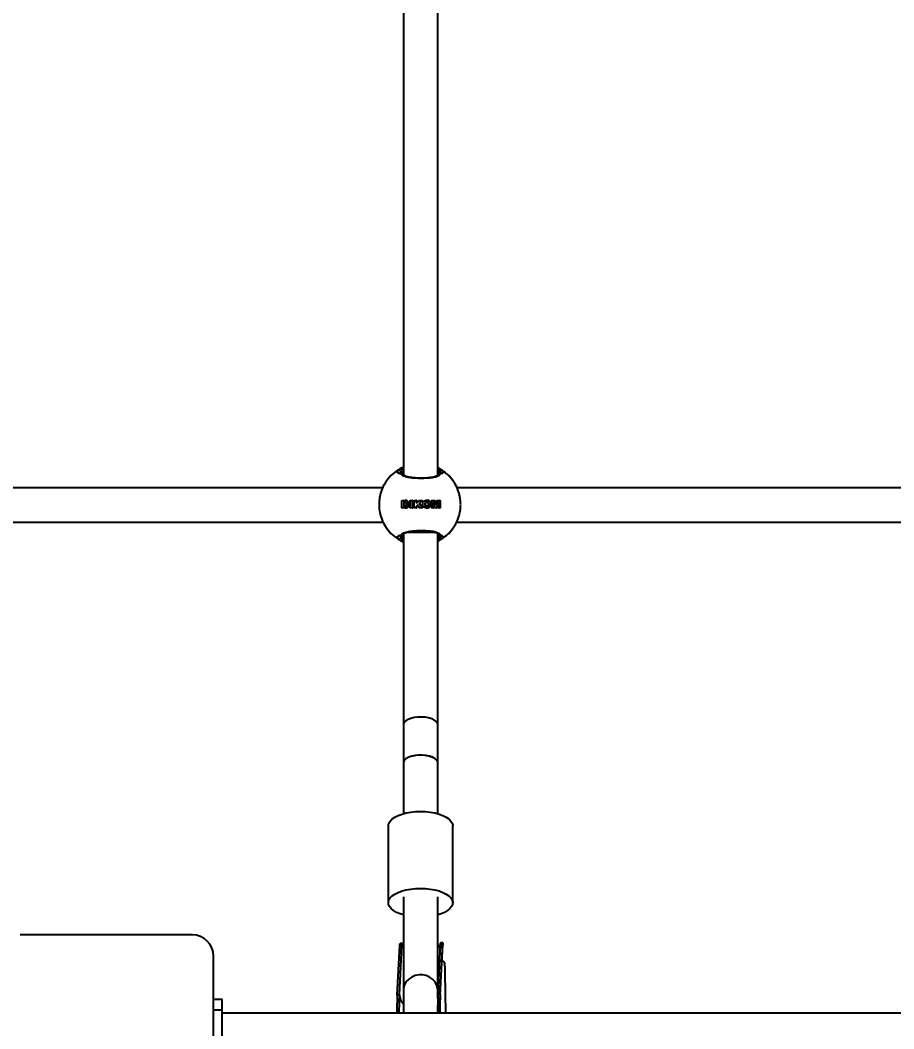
# Model space of a CAD drawing. Header units: millimetres. Extents: x -3362 to 2982, y -2844 to 2289.
# Drawn here: x 142.2 to 548.9, y -505.2 to -35.7 of the extents above; entities that cross this region are included whole.
import ezdxf

# ---------------------------------------------------------------- set-up
doc = ezdxf.new("R2010")
doc.units = ezdxf.units.MM
doc.layers.add('DIKOM_ОБЪЕКТ', color=7, linetype='Continuous')
doc.layers.add('DIKOM_РАЗМЕР_ЗОНА', color=7, linetype='Continuous')
doc.styles.add('style1', font='arial.ttf', dxfattribs={"width": 0.8})
doc.dimstyles.new('1-50', dxfattribs={"dimtxt": 300, "dimasz": 200, "dimexe": 100, "dimexo": 0, "dimgap": 100, "dimtad": 1, "dimdec": 0, "dimtxsty": 'style1', "dimcen": 0, "dimclrd": 7, "dimclre": 7, "dimadec": 1, "dimazin": 2, "dimtfac": 1, "dimtdec": 0, "dimtmove": 0, "dimatfit": 3, "dimfxl": 0, "dimlwd": 25, "dimlwe": 18, "dimarcsym": 0})

# ---------------------------------------------------------------- blocks, each defined once
blk = doc.blocks.new('*D0')
at = {"layer": 'Defpoints', "color": 0, "transparency": 16777216}
for p in [(-2617.78, -272.68), (2982.22, -272.68), (2982.22, -2743.66)]:
    blk.add_point(p, dxfattribs=at)
at = {"layer": 'DIKOM_РАЗМЕР_ЗОНА', "color": 7, "lineweight": 18, "transparency": 16777216}
for p, q in [((-2617.78, -272.68), (-2617.78, -2843.66)), ((2982.22, -272.68), (2982.22, -2843.66))]:
    blk.add_line(p, q, dxfattribs=at)
at = {"layer": 'DIKOM_РАЗМЕР_ЗОНА', "color": 7, "lineweight": 25, "transparency": 16777216}
blk.add_line((-2417.78, -2743.66), (2782.22, -2743.66), dxfattribs=at)
at = {"layer": 'DIKOM_РАЗМЕР_ЗОНА', "color": 7, "transparency": 16777216}
for points in [[(-2417.78, -2710.33), (-2417.78, -2777), (-2617.78, -2743.66)], [(2782.22, -2710.33), (2782.22, -2777), (2982.22, -2743.66)]]:
    blk.add_solid(points, dxfattribs=at)
at = {"layer": 'DIKOM_РАЗМЕР_ЗОНА', "color": 0, "transparency": 16777216, "insert": (182.22, -2490.49), "char_height": 300, "attachment_point": 5, "style": 'style1'}
blk.add_mtext('5600', dxfattribs=at)
blk = doc.blocks.new('*D1')
at = {"layer": 'Defpoints', "color": 0, "transparency": 16777216}
for p in [(-2911.71, 2288.6), (542, 2288.6), (182.22, -2211.4)]:
    blk.add_point(p, dxfattribs=at)
at = {"layer": 'DIKOM_РАЗМЕР_ЗОНА', "color": 7, "lineweight": 18, "transparency": 16777216}
for p, q in [((542, 2288.6), (-3011.71, 2288.6)), ((182.22, -2211.4), (-3011.71, -2211.4))]:
    blk.add_line(p, q, dxfattribs=at)
at = {"layer": 'DIKOM_РАЗМЕР_ЗОНА', "color": 7, "lineweight": 25, "transparency": 16777216}
blk.add_line((-2911.71, -2011.4), (-2911.71, 2088.6), dxfattribs=at)
at = {"layer": 'DIKOM_РАЗМЕР_ЗОНА', "color": 7, "transparency": 16777216}
for points in [[(-2945.05, 2088.6), (-2878.38, 2088.6), (-2911.71, 2288.6)], [(-2945.05, -2011.4), (-2878.38, -2011.4), (-2911.71, -2211.4)]]:
    blk.add_solid(points, dxfattribs=at)
at = {"layer": 'DIKOM_РАЗМЕР_ЗОНА', "color": 0, "transparency": 16777216, "insert": (-3164.89, 38.6), "char_height": 300, "attachment_point": 5, "rotation": 90, "style": 'style1'}
blk.add_mtext('4500', dxfattribs=at)

msp = doc.modelspace()

# ---------------------------------------------------------------- linework, layer by layer
at = {"layer": 'DIKOM_ОБЪЕКТ'}
for p, q in [((320.59, 25.18), (320.59, -247.46)), ((336.59, -247.65), (336.59, 25.37)), ((320.13, -246.81), (320.12, -246.61)), ((337.09, -246.94), (337.06, -246.86)), ((337.57, -245.7), (337.85, -246.47)), ((310.93, -253.4), (45.59, -253.4)), ((312.11, -251.38), (312.03, -251.64)), ((312.38, -250.75), (312.2, -251.04)), ((312.27, -250.89), (312.22, -251.05)), ((610.93, -253.4), (345.59, -253.4)), ((319.85, -259.38), (319.95, -259.28)), ((319.85, -262.55), (319.85, -259.43)), ((319.86, -262.6), (319.85, -262.55)), ((320.07, -262.74), (319.94, -262.69)), ((319.95, -259.28), (320.06, -259.24)), ((320.06, -259.24), (320.15, -259.23)), ((320.15, -262.75), (320.07, -262.74)), ((320.15, -259.23), (321.49, -259.23)), ((321.5, -262.75), (320.15, -262.75)), ((320.96, -260.23), (320.96, -261.75)), ((320.96, -261.75), (320.96, -260.23)), ((320.96, -260.23), (320.96, -260.23)), ((320.96, -261.75), (320.96, -261.75)), ((321.19, -261.95), (321.19, -261.95)), ((321.2, -260.03), (321.2, -260.03)), ((321.21, -260.03), (321.39, -260.03)), ((321.59, -261.92), (321.21, -261.95)), ((321.22, -260.03), (321.22, -260.03)), ((321.22, -261.95), (321.22, -261.95)), ((321.49, -259.23), (322.2, -259.33)), ((322.2, -259.33), (321.49, -259.23)), ((321.63, -262.75), (321.5, -262.75)), ((321.51, -262.75), (321.63, -262.75)), ((322.16, -262.65), (321.63, -262.75)), ((321.63, -262.75), (322.15, -262.65)), ((321.63, -262.75), (321.63, -262.75)), ((321.8, -260.19), (321.89, -260.29)), ((322.15, -262.65), (322.16, -262.65)), ((322.2, -259.33), (322.35, -259.39)), ((322.35, -259.39), (322.2, -259.33)), ((322.2, -259.33), (322.2, -259.33)), ((322.35, -259.39), (322.87, -259.86)), ((322.86, -259.86), (322.35, -259.39)), ((322.35, -259.39), (322.35, -259.39)), ((323.06, -260.3), (322.86, -259.86)), ((322.86, -259.86), (322.87, -259.86)), ((322.87, -259.86), (323.06, -260.3)), ((323.01, -261.85), (323.14, -261.27)), ((323.01, -261.85), (323.02, -261.85)), ((323.14, -261.27), (323.02, -261.85)), ((323.06, -260.3), (323.14, -261.27)), ((323.14, -261.27), (323.06, -260.3)), ((323.06, -260.3), (323.06, -260.3)), ((323.14, -261.27), (323.14, -261.27)), ((323.77, -262.55), (323.77, -259.43)), ((323.97, -259.23), (324.67, -259.23)), ((324.67, -262.75), (323.97, -262.75)), ((324.87, -259.43), (324.87, -262.55)), ((324.87, -262.55), (324.87, -259.43)), ((324.87, -259.43), (324.87, -259.43)), ((324.87, -262.55), (324.87, -262.55)), ((325.67, -262.55), (325.67, -259.43)), ((325.87, -259.23), (326.56, -259.23)), ((326.56, -262.75), (325.87, -262.75)), ((326.76, -259.43), (326.76, -260.36)), ((326.76, -260.36), (326.76, -259.43)), ((326.76, -259.43), (326.76, -259.43)), ((326.76, -260.36), (326.76, -260.36)), ((326.76, -262.09), (326.76, -262.55)), ((326.76, -262.55), (326.76, -262.09)), ((326.76, -262.09), (326.76, -262.09)), ((326.76, -262.55), (326.76, -262.55)), ((326.83, -260.44), (326.84, -260.44)), ((326.9, -260.41), (327.78, -259.38)), ((327.19, -261.45), (326.9, -261.75)), ((326.9, -261.75), (327.19, -261.45)), ((326.9, -261.75), (326.9, -261.75)), ((327.19, -261.45), (327.19, -261.45)), ((327.29, -261.41), (327.29, -261.41)), ((327.98, -262.57), (327.42, -261.48)), ((328.11, -259.23), (329.15, -259.23)), ((328.17, -260.73), (328.17, -260.73)), ((328.2, -260.41), (329.21, -259.37)), ((328.2, -260.41), (328.21, -260.41)), ((329.21, -259.37), (328.21, -260.41)), ((329.21, -262.75), (328.27, -262.75)), ((329.21, -259.37), (329.21, -259.37)), ((329.3, -262.58), (329.3, -262.58)), ((330.74, -260.64), (330.74, -261.36)), ((330.74, -260.64), (330.74, -260.64)), ((330.74, -261.36), (330.74, -260.64)), ((330.74, -261.36), (330.86, -261.7)), ((330.74, -261.36), (330.74, -261.36)), ((330.87, -261.7), (330.74, -261.36)), ((330.86, -261.7), (330.87, -261.7)), ((330.91, -260.23), (330.91, -260.23)), ((331.18, -260.04), (331.18, -260.04)), ((331.42, -262), (331.43, -262)), ((331.44, -259.99), (331.44, -259.99)), ((332.12, -259.26), (331.45, -259.21)), ((331.46, -262.81), (332.13, -262.73)), ((332.15, -261.36), (332.03, -261.71)), ((332.12, -259.26), (332.12, -259.26)), ((332.13, -262.73), (332.13, -262.73)), ((332.16, -260.72), (332.15, -261.36)), ((333.13, -261.77), (333.14, -261.77)), ((333.16, -260.29), (333.16, -260.29)), ((333.82, -262.55), (333.82, -259.43)), ((334.02, -259.23), (335.03, -259.23)), ((334.5, -262.75), (334.02, -262.75)), ((334.69, -262.55), (334.69, -260.27)), ((334.69, -260.27), (334.7, -260.27)), ((334.69, -262.55), (334.7, -262.55)), ((334.7, -260.27), (334.7, -262.55)), ((334.72, -260.25), (334.72, -260.25)), ((335.32, -262.56), (334.75, -260.26)), ((335.72, -261.18), (335.27, -259.42)), ((335.28, -259.42), (335.73, -261.18)), ((335.97, -262.75), (335.57, -262.75)), ((335.72, -261.18), (335.73, -261.18)), ((335.77, -261.22), (335.77, -261.22)), ((335.82, -261.18), (336.26, -259.42)), ((336.79, -260.26), (336.21, -262.56)), ((336.21, -262.56), (336.79, -260.26)), ((336.21, -262.56), (336.21, -262.56)), ((336.51, -259.23), (337.51, -259.23)), ((336.79, -260.26), (336.79, -260.26)), ((336.82, -260.25), (336.81, -260.25)), ((336.84, -262.55), (336.84, -260.27)), ((337.51, -262.75), (337.03, -262.75)), ((337.7, -262.55), (337.7, -259.43)), ((337.7, -259.43), (337.71, -259.43)), ((337.7, -262.55), (337.71, -262.55)), ((337.71, -259.43), (337.71, -262.55)), ((45.34, -269.4), (311.15, -269.4)), ((312.03, -270.64), (312.11, -270.9)), ((312.22, -271.24), (312.27, -271.39)), ((345.34, -269.4), (611.15, -269.4)), ((319.65, -276.92), (319.37, -275.82)), ((320.17, -275.6), (320.19, -275.69)), ((320.59, -274.82), (320.59, -363.63)), ((335.79, -274.19), (321.71, -274.19)), ((336.59, -363.63), (336.59, -274.63)), ((337.06, -275.43), (337.09, -275.35)), ((337.85, -275.82), (337.53, -276.64)), ((338.5, -276.86), (338.5, -277.14)), ((338.42, -277.15), (337.91, -277.22)), ((320.59, -363.63), (320.59, -381.4)), ((336.59, -381.4), (336.59, -363.63)), ((320.59, -381.4), (320.59, -405.05)), ((336.59, -405.05), (336.59, -381.4)), ((313.59, -410.72), (313.59, -446.5)), ((343.59, -446.5), (343.59, -410.72)), ((320.59, -443.75), (320.59, -487.2)), ((336.59, -487.2), (336.59, -443.75)), ((222.22, -461.4), (142.22, -461.4)), ((317.77, -489.38), (318.92, -466.38)), ((318.77, -489.36), (319.92, -466.36)), ((319.92, -466.36), (318.92, -466.38)), ((320.09, -465.47), (319.09, -465.49)), ((336.74, -489.03), (337.9, -466.03)), ((337.74, -489.71), (338.97, -465.17)), ((337.74, -489.01), (338.9, -466.01)), ((338.9, -466.01), (337.9, -466.03)), ((338.97, -465.12), (337.96, -465.14)), ((232.22, -551.4), (232.22, -471.4)), ((340.34, -497.9), (340.11, -478.9)), ((320.59, -487.2), (320.59, -497.9)), ((336.59, -491.11), (336.59, -487.2)), ((232.22, -491.4), (236.22, -491.4)), ((236.22, -496.4), (236.22, -491.4)), ((317.77, -489.38), (318.77, -489.36)), ((336.74, -489.03), (337.74, -489.01)), ((337.74, -489.01), (337.74, -489.7)), ((232.22, -496.4), (236.22, -496.4)), ((236.22, -526.4), (236.22, -496.4)), ((1228.22, -497.9), (236.22, -497.9))]:
    msp.add_line(p, q, dxfattribs=at)
at = {"layer": 'DIKOM_ОБЪЕКТ', "flags": 128}
for points in [[(336.59, -363.63), (336.41, -362.86), (335.85, -362.13), (334.96, -361.47), (333.77, -360.9), (332.34, -360.47), (330.73, -360.18), (329.03, -360.06), (327.3, -360.1), (325.63, -360.31), (324.1, -360.67), (322.78, -361.17), (321.74, -361.79), (321.01, -362.49), (320.64, -363.24), (320.59, -363.63)], [(336.59, -381.4), (336.41, -380.63), (335.85, -379.9), (334.96, -379.24), (333.77, -378.67), (332.34, -378.24), (330.73, -377.95), (329.03, -377.83), (327.3, -377.87), (325.63, -378.08), (324.1, -378.44), (322.78, -378.94), (321.74, -379.56), (321.01, -380.26), (320.64, -381.01), (320.59, -381.4)], [(336.59, -381.4), (336.49, -380.82), (336.02, -380.08), (335.21, -379.39), (334.09, -378.8), (332.72, -378.34), (331.15, -378.01), (329.46, -377.84), (327.73, -377.84), (326.04, -378.01), (324.47, -378.34), (323.09, -378.8), (321.97, -379.39), (321.16, -380.08), (320.7, -380.82), (320.59, -381.4)], [(313.59, -410.72), (313.6, -410.46), (313.87, -409.44), (314.48, -408.45), (315.41, -407.51), (316.66, -406.65), (318.19, -405.89), (319.96, -405.23), (321.94, -404.71), (324.07, -404.32), (326.3, -404.09), (328.59, -404.01)], [(328.59, -404.01), (330.88, -404.09), (333.12, -404.32), (335.25, -404.71), (337.22, -405.23), (338.99, -405.89), (340.52, -406.65), (341.77, -407.51), (342.71, -408.45), (343.32, -409.44), (343.58, -410.46), (343.59, -410.72)], [(320.59, -452.17), (319.05, -451.67), (317.39, -450.96), (316, -450.14), (314.9, -449.24), (314.13, -448.27), (313.69, -447.27), (313.6, -446.24), (313.87, -445.22), (314.48, -444.23), (315.41, -443.29), (316.66, -442.43), (318.19, -441.66), (319.96, -441.01), (321.94, -440.49), (324.07, -440.1), (326.3, -439.87), (328.59, -439.79)], [(328.59, -439.79), (330.88, -439.87), (333.12, -440.1), (335.25, -440.49), (337.22, -441.01), (338.99, -441.66), (340.52, -442.43), (341.77, -443.29), (342.71, -444.23), (343.32, -445.22), (343.58, -446.24), (343.49, -447.27), (343.06, -448.27), (342.28, -449.24), (341.18, -450.14), (339.79, -450.96), (338.14, -451.67), (336.59, -452.17)], [(336.59, -487.2), (336.49, -486.04), (336.02, -484.55), (335.21, -483.18), (334.09, -482), (332.72, -481.07), (331.15, -480.42), (329.46, -480.08), (327.73, -480.08), (326.04, -480.42), (324.47, -481.07), (323.09, -482), (321.97, -483.18), (321.16, -484.55), (320.7, -486.04), (320.59, -487.2)], [(337.74, -489.7), (337.63, -490.64), (337.57, -490.94)]]:
    msp.add_lwpolyline(points, dxfattribs=at)
at = {"layer": 'DIKOM_ОБЪЕКТ'}
for centre, radius, start, end in [((328.27, -261.14), 19, 122.6674, 147.3682), ((328.43, -261.15), 18.69, 120.5907, 125.6208), ((328.68, -261.23), 17.45, 122.2321, 125.0417), ((328.62, -261.11), 17.31, 54.9429, 57.7744), ((328.4, -261.15), 18.69, 54.3792, 59.4093), ((328.25, -261.14), 19, 32.6318, 57.3326), ((328.26, -261.15), 18.99, 212.6276, 237.3367), ((328.25, -261.15), 18.99, 302.6633, 327.3724), ((328.42, -261.16), 18.66, 234.3677, 239.4069), ((328.79, -260.9), 17.64, 234.9601, 237.7394), ((328.51, -261.02), 17.5, 302.254, 305.0553), ((328.41, -261.16), 18.66, 300.5931, 305.6323), ((222.22, -471.4), 10, 0, 90), ((554.35, -500.37), 236.83, 177.339, 179.4017), ((555.49, -500.36), 236.98, 177.3393, 179.4052), ((325.66, -488.92), 6.91, 183.6237, 222.7913), ((576.19, -500.13), 239.7, 177.3452, 179.4666), ((577.17, -500.12), 239.68, 177.3446, 179.4706)]:
    msp.add_arc(centre, radius, start, end, dxfattribs=at)
for points, knots in [([(320.59, -243.8), (320.25, -243.94), (319.31, -244.32), (318.47, -244.87), (317.93, -245.22)], [0, 0, 0, 0, 0.368038, 1, 1, 1, 1]), ([(338.43, -245.12), (338.32, -245.04), (337.75, -244.64), (337.11, -244.34), (336.59, -244.1)], [0, 0, 0, 0, 0.191096, 1, 1, 1, 1]), ([(317.55, -245.96), (317.73, -246.04), (318.11, -246.2), (318.47, -246.69), (318.66, -246.94)], [0, 0, 0, 0, 0.496573, 1, 1, 1, 1]), ([(318.66, -246.94), (318.48, -246.7), (318.11, -246.21), (317.74, -246.04), (317.55, -245.96)], [0, 0, 0, 0, 0.496486, 1, 1, 1, 1]), ([(319.37, -246.47), (319.36, -246.43), (319.3, -246.06), (319.51, -245.66), (319.7, -245.31)], [0, 0, 0, 0, 0.112865, 1, 1, 1, 1]), ([(320.1, -246.78), (320.1, -246.77), (320.09, -246.7), (320.01, -246.58), (319.87, -246.45), (319.7, -246.39), (319.53, -246.39), (319.43, -246.43), (319.38, -246.46), (319.37, -246.47)], [0, 0, 0, 0, 0.031899, 0.241201, 0.444822, 0.634262, 0.810243, 0.980091, 1, 1, 1, 1]), ([(319.37, -246.47), (319.42, -246.44), (319.51, -246.4), (319.68, -246.39), (319.83, -246.43), (319.97, -246.53), (320.07, -246.67), (320.12, -246.81), (320.13, -246.91), (320.13, -246.94)], [0, 0, 0, 0, 0.145333, 0.290732, 0.434723, 0.58221, 0.738591, 0.906208, 1, 1, 1, 1]), ([(337.85, -246.47), (337.75, -246.84), (337.55, -247.61), (335.91, -248.39), (333.71, -248.79), (331.18, -248.97), (328.43, -249.02), (325.36, -248.92), (322.66, -248.6), (320.64, -247.99), (319.62, -247.23), (319.43, -246.67), (319.37, -246.47)], [0, 0, 0, 0, 0.111435, 0.22936, 0.339014, 0.410112, 0.51671, 0.623256, 0.729395, 0.834803, 0.941416, 1, 1, 1, 1]), ([(319.7, -245.31), (319.72, -245.22), (319.79, -244.9), (320.26, -244.59), (320.59, -244.37)], [0, 0, 0, 0, 0.283658, 1, 1, 1, 1]), ([(320.59, -245.38), (320.56, -245.41), (320.09, -245.81), (320.12, -246.24), (320.14, -246.63)], [0, 0, 0, 0, 0.07129, 1, 1, 1, 1]), ([(328.76, -248.86), (328.69, -248.86), (328.08, -248.87), (326.91, -248.83), (325.33, -248.74), (323.87, -248.58), (322.6, -248.35), (321.57, -248.05), (320.8, -247.68), (320.33, -247.26), (320.13, -246.99), (320.13, -246.83), (320.13, -246.8)], [0, 0, 0, 0, 0.014273, 0.137218, 0.259476, 0.380698, 0.501414, 0.620167, 0.738563, 0.856337, 0.978309, 1, 1, 1, 1]), ([(337.06, -246.97), (337.06, -247.03), (337.05, -247.21), (336.85, -247.49), (336.36, -247.86), (335.58, -248.2), (334.52, -248.47), (333.24, -248.66), (331.79, -248.79), (330.27, -248.86), (329.24, -248.86), (328.76, -248.86)], [0, 0, 0, 0, 0.050539, 0.174305, 0.287659, 0.408264, 0.528489, 0.647393, 0.76978, 0.891361, 1, 1, 1, 1]), ([(336.59, -244.59), (336.95, -244.85), (337.45, -245.22), (337.55, -245.59), (337.57, -245.7)], [0, 0, 0, 0, 0.711252, 1, 1, 1, 1]), ([(337.06, -246.86), (337.07, -246.51), (337.07, -246.11), (336.64, -245.71), (336.59, -245.66)], [0, 0, 0, 0, 0.884617, 1, 1, 1, 1]), ([(337.85, -246.47), (337.8, -246.44), (337.71, -246.4), (337.54, -246.39), (337.39, -246.43), (337.25, -246.53), (337.15, -246.67), (337.1, -246.81), (337.09, -246.91), (337.09, -246.94)], [0, 0, 0, 0, 0.145327, 0.290829, 0.434708, 0.582188, 0.738629, 0.906203, 1, 1, 1, 1]), ([(337.09, -246.94), (337.1, -246.88), (337.11, -246.75), (337.21, -246.58), (337.35, -246.45), (337.52, -246.39), (337.69, -246.39), (337.79, -246.43), (337.84, -246.46), (337.85, -246.47)], [0, 0, 0, 0, 0.177691, 0.355451, 0.528387, 0.689278, 0.838848, 0.982998, 1, 1, 1, 1]), ([(347.27, -261.14), (347.24, -260.32), (347.19, -259.15), (346.92, -257.44), (346.58, -255.99), (346.02, -254.29), (345.25, -252.56), (344.26, -250.82), (343.05, -249.14), (341.61, -247.57), (340.07, -246.19), (338.95, -245.45), (338.43, -245.12)], [0, 0, 0, 0, 0.129771, 0.183154, 0.271803, 0.364324, 0.464038, 0.568651, 0.677254, 0.789167, 0.9039, 1, 1, 1, 1]), ([(338.56, -246.94), (338.68, -246.7), (338.92, -246.21), (339.16, -246.04), (339.28, -245.96)], [0, 0, 0, 0, 0.496485, 1, 1, 1, 1]), ([(339.28, -245.96), (339.16, -246.04), (338.92, -246.2), (338.68, -246.69), (338.56, -246.94)], [0, 0, 0, 0, 0.496573, 1, 1, 1, 1]), ([(312.2, -251.04), (311.97, -251.4), (311.34, -252.37), (310.59, -254.04), (309.98, -255.84), (309.63, -257.24), (309.52, -258), (309.48, -258.25)], [0, 0, 0, 0, 0.164457, 0.445194, 0.703341, 0.900363, 1, 1, 1, 1]), ([(309.53, -258.26), (309.46, -258.58), (309.27, -259.48), (309.24, -261.46), (309.29, -263.24), (309.51, -264.17), (309.53, -264.27)], [0, 0, 0, 0, 0.172981, 0.481735, 0.944296, 1, 1, 1, 1]), ([(319.85, -259.43), (319.85, -259.42), (319.85, -259.4), (319.85, -259.39), (319.85, -259.38)], [0, 0, 0, 0, 0.536755, 1, 1, 1, 1]), ([(319.94, -262.69), (319.92, -262.68), (319.89, -262.66), (319.87, -262.62), (319.86, -262.6)], [0, 0, 0, 0, 0.555502, 1, 1, 1, 1]), ([(321.21, -260.03), (321.17, -260.03), (321.1, -260.03), (321.03, -260.09), (320.98, -260.16), (320.96, -260.2), (320.96, -260.23)], [0, 0, 0, 0, 0.323759, 0.603389, 0.80753, 1, 1, 1, 1]), ([(320.96, -260.23), (320.97, -260.2), (320.98, -260.16), (321.02, -260.1), (321.08, -260.05), (321.15, -260.03), (321.19, -260.03), (321.21, -260.03)], [0, 0, 0, 0, 0.193579, 0.386763, 0.591741, 0.825392, 1, 1, 1, 1]), ([(320.96, -261.75), (320.96, -261.78), (320.97, -261.82), (321.01, -261.88), (321.07, -261.92), (321.13, -261.95), (321.17, -261.95), (321.19, -261.95)], [0, 0, 0, 0, 0.195175, 0.389439, 0.596432, 0.831861, 1, 1, 1, 1]), ([(321.21, -261.95), (321.18, -261.95), (321.11, -261.95), (321.03, -261.9), (320.98, -261.84), (320.97, -261.79), (320.96, -261.76), (320.96, -261.75)], [0, 0, 0, 0, 0.309857, 0.579078, 0.779544, 0.961308, 1, 1, 1, 1]), ([(321.39, -260.03), (321.49, -260.05), (321.64, -260.08), (321.76, -260.16), (321.8, -260.19)], [0, 0, 0, 0, 0.709371, 1, 1, 1, 1]), ([(321.88, -261.74), (321.83, -261.79), (321.74, -261.87), (321.63, -261.91), (321.59, -261.92)], [0, 0, 0, 0, 0.617407, 1, 1, 1, 1]), ([(321.99, -261.5), (321.97, -261.56), (321.95, -261.65), (321.9, -261.72), (321.88, -261.74)], [0, 0, 0, 0, 0.688716, 1, 1, 1, 1]), ([(321.89, -260.29), (321.93, -260.36), (321.98, -260.45), (322, -260.55), (322, -260.57)], [0, 0, 0, 0, 0.785657, 1, 1, 1, 1]), ([(322, -260.57), (322.02, -260.83), (322.05, -261.15), (322, -261.45), (321.99, -261.5)], [0, 0, 0, 0, 0.827824, 1, 1, 1, 1]), ([(322.15, -262.65), (322.33, -262.57), (322.68, -262.39), (322.9, -262.03), (323.01, -261.85)], [0, 0, 0, 0, 0.489812, 1, 1, 1, 1]), ([(323.02, -261.85), (322.92, -262.01), (322.73, -262.32), (322.39, -262.55), (322.2, -262.64), (322.16, -262.65)], [0, 0, 0, 0, 0.44543, 0.889345, 1, 1, 1, 1]), ([(323.77, -259.43), (323.77, -259.41), (323.78, -259.36), (323.81, -259.3), (323.86, -259.26), (323.92, -259.24), (323.96, -259.23), (323.97, -259.23)], [0, 0, 0, 0, 0.210579, 0.421597, 0.633536, 0.85414, 1, 1, 1, 1]), ([(323.97, -262.75), (323.95, -262.75), (323.9, -262.75), (323.84, -262.71), (323.8, -262.66), (323.77, -262.6), (323.77, -262.57), (323.77, -262.55)], [0, 0, 0, 0, 0.220406, 0.441235, 0.651254, 0.848309, 1, 1, 1, 1]), ([(324.87, -259.43), (324.86, -259.41), (324.86, -259.36), (324.82, -259.3), (324.76, -259.25), (324.71, -259.23), (324.67, -259.23), (324.66, -259.23)], [0, 0, 0, 0, 0.219352, 0.438265, 0.66624, 0.903919, 1, 1, 1, 1]), ([(324.67, -259.23), (324.69, -259.23), (324.74, -259.24), (324.81, -259.28), (324.85, -259.34), (324.87, -259.4), (324.87, -259.42), (324.87, -259.43)], [0, 0, 0, 0, 0.24082, 0.481709, 0.72211, 0.954147, 1, 1, 1, 1]), ([(324.87, -262.55), (324.87, -262.57), (324.86, -262.62), (324.83, -262.68), (324.78, -262.72), (324.72, -262.75), (324.69, -262.75), (324.67, -262.75)], [0, 0, 0, 0, 0.206249, 0.412462, 0.625963, 0.848619, 1, 1, 1, 1]), ([(324.67, -262.75), (324.69, -262.75), (324.74, -262.74), (324.8, -262.71), (324.85, -262.65), (324.87, -262.6), (324.87, -262.56), (324.87, -262.55)], [0, 0, 0, 0, 0.228674, 0.457491, 0.685611, 0.904708, 1, 1, 1, 1]), ([(325.67, -259.43), (325.67, -259.41), (325.67, -259.36), (325.71, -259.3), (325.75, -259.26), (325.81, -259.23), (325.85, -259.23), (325.87, -259.23)], [0, 0, 0, 0, 0.207813, 0.416287, 0.622744, 0.831496, 1, 1, 1, 1]), ([(325.87, -262.75), (325.85, -262.75), (325.8, -262.75), (325.74, -262.72), (325.7, -262.67), (325.67, -262.61), (325.67, -262.57), (325.67, -262.55)], [0, 0, 0, 0, 0.208608, 0.417282, 0.621896, 0.82115, 1, 1, 1, 1]), ([(326.56, -259.23), (326.58, -259.23), (326.63, -259.24), (326.69, -259.28), (326.74, -259.33), (326.76, -259.39), (326.76, -259.42), (326.76, -259.43)], [0, 0, 0, 0, 0.228994, 0.457882, 0.68851, 0.917199, 1, 1, 1, 1]), ([(326.76, -259.43), (326.76, -259.41), (326.75, -259.36), (326.71, -259.3), (326.65, -259.25), (326.6, -259.23), (326.57, -259.23), (326.56, -259.23)], [0, 0, 0, 0, 0.224044, 0.448466, 0.675941, 0.906281, 1, 1, 1, 1]), ([(326.76, -262.55), (326.76, -262.57), (326.76, -262.62), (326.72, -262.68), (326.67, -262.72), (326.62, -262.75), (326.58, -262.75), (326.56, -262.75)], [0, 0, 0, 0, 0.208953, 0.418154, 0.630473, 0.845578, 1, 1, 1, 1]), ([(326.56, -262.75), (326.58, -262.75), (326.63, -262.74), (326.69, -262.71), (326.73, -262.66), (326.76, -262.6), (326.76, -262.57), (326.76, -262.55)], [0, 0, 0, 0, 0.215245, 0.430137, 0.64624, 0.860781, 1, 1, 1, 1]), ([(326.76, -260.36), (326.77, -260.37), (326.77, -260.38), (326.78, -260.41), (326.79, -260.42), (326.82, -260.44), (326.84, -260.44), (326.87, -260.43), (326.88, -260.42), (326.89, -260.41), (326.9, -260.41)], [0, 0, 0, 0, 0.13091, 0.262599, 0.394422, 0.528313, 0.663244, 0.797999, 0.9313, 1, 1, 1, 1]), ([(326.83, -260.44), (326.83, -260.44), (326.82, -260.44), (326.8, -260.43), (326.78, -260.42), (326.77, -260.4), (326.76, -260.38), (326.76, -260.36), (326.76, -260.36)], [0, 0, 0, 0, 0.054677, 0.263744, 0.474749, 0.683387, 0.891409, 1, 1, 1, 1]), ([(326.9, -261.75), (326.87, -261.79), (326.8, -261.87), (326.77, -261.99), (326.76, -262.07), (326.76, -262.09)], [0, 0, 0, 0, 0.404749, 0.80955, 1, 1, 1, 1]), ([(326.76, -262.09), (326.76, -262.04), (326.77, -261.94), (326.83, -261.82), (326.88, -261.77), (326.9, -261.75)], [0, 0, 0, 0, 0.401162, 0.801875, 1, 1, 1, 1]), ([(327.42, -261.48), (327.41, -261.47), (327.39, -261.44), (327.35, -261.42), (327.3, -261.4), (327.25, -261.41), (327.22, -261.43), (327.2, -261.44), (327.19, -261.45)], [0, 0, 0, 0, 0.180318, 0.360361, 0.541292, 0.723357, 0.906492, 1, 1, 1, 1]), ([(327.19, -261.45), (327.2, -261.44), (327.23, -261.42), (327.26, -261.41), (327.29, -261.41), (327.29, -261.41)], [0, 0, 0, 0, 0.431953, 0.864047, 1, 1, 1, 1]), ([(327.78, -259.38), (327.82, -259.35), (327.9, -259.28), (328.02, -259.24), (328.09, -259.23), (328.11, -259.23)], [0, 0, 0, 0, 0.427488, 0.855241, 1, 1, 1, 1]), ([(328.27, -262.75), (328.23, -262.74), (328.15, -262.73), (328.05, -262.67), (328, -262.61), (327.98, -262.57)], [0, 0, 0, 0, 0.330839, 0.661801, 1, 1, 1, 1]), ([(328.17, -260.73), (328.16, -260.7), (328.13, -260.64), (328.13, -260.55), (328.16, -260.47), (328.19, -260.43), (328.2, -260.41)], [0, 0, 0, 0, 0.27406, 0.54903, 0.822454, 1, 1, 1, 1]), ([(328.21, -260.41), (328.19, -260.44), (328.15, -260.49), (328.13, -260.58), (328.14, -260.66), (328.16, -260.71), (328.17, -260.73)], [0, 0, 0, 0, 0.273558, 0.5465, 0.820521, 1, 1, 1, 1]), ([(328.17, -260.73), (328.36, -261.03), (328.74, -261.65), (329.12, -262.27), (329.3, -262.58)], [0, 0, 0, 0, 0.498627, 1, 1, 1, 1]), ([(329.3, -262.58), (329.11, -262.27), (328.74, -261.65), (328.36, -261.04), (328.17, -260.73)], [0, 0, 0, 0, 0.498577, 1, 1, 1, 1]), ([(329.15, -259.23), (329.16, -259.23), (329.18, -259.23), (329.21, -259.25), (329.22, -259.27), (329.23, -259.3), (329.24, -259.33), (329.23, -259.35), (329.22, -259.37), (329.21, -259.37)], [0, 0, 0, 0, 0.146469, 0.293262, 0.441867, 0.590307, 0.739275, 0.889413, 1, 1, 1, 1]), ([(329.21, -259.37), (329.21, -259.37), (329.23, -259.35), (329.23, -259.32), (329.23, -259.29), (329.22, -259.26), (329.19, -259.24), (329.17, -259.23), (329.15, -259.23), (329.15, -259.23)], [0, 0, 0, 0, 0.149908, 0.298862, 0.448687, 0.599021, 0.748691, 0.896786, 1, 1, 1, 1]), ([(329.2, -262.75), (329.22, -262.75), (329.24, -262.74), (329.28, -262.72), (329.3, -262.69), (329.31, -262.65), (329.31, -262.61), (329.3, -262.59), (329.3, -262.58)], [0, 0, 0, 0, 0.171444, 0.343122, 0.515084, 0.68767, 0.860422, 1, 1, 1, 1]), ([(329.3, -262.58), (329.31, -262.59), (329.32, -262.62), (329.32, -262.66), (329.3, -262.7), (329.27, -262.73), (329.24, -262.74), (329.22, -262.75), (329.21, -262.75)], [0, 0, 0, 0, 0.173927, 0.347815, 0.521538, 0.695218, 0.867607, 1, 1, 1, 1]), ([(329.72, -261.66), (329.68, -261.31), (329.62, -260.85), (329.7, -260.41), (329.72, -260.31)], [0, 0, 0, 0, 0.77637, 1, 1, 1, 1]), ([(329.72, -260.31), (329.78, -260.15), (329.91, -259.83), (330.26, -259.47), (330.54, -259.35), (330.68, -259.29)], [0, 0, 0, 0, 0.356951, 0.695142, 1, 1, 1, 1]), ([(330.58, -262.66), (330.44, -262.59), (330.16, -262.46), (329.86, -262.1), (329.77, -261.8), (329.72, -261.66)], [0, 0, 0, 0, 0.337008, 0.674217, 1, 1, 1, 1]), ([(332.13, -262.73), (331.89, -262.77), (331.37, -262.88), (330.85, -262.73), (330.58, -262.66)], [0, 0, 0, 0, 0.468604, 1, 1, 1, 1]), ([(330.68, -259.29), (330.99, -259.23), (331.48, -259.13), (331.95, -259.22), (332.12, -259.26)], [0, 0, 0, 0, 0.646308, 1, 1, 1, 1]), ([(330.91, -260.23), (330.86, -260.31), (330.78, -260.44), (330.75, -260.59), (330.74, -260.64)], [0, 0, 0, 0, 0.667172, 1, 1, 1, 1]), ([(330.74, -260.64), (330.77, -260.54), (330.8, -260.39), (330.89, -260.27), (330.91, -260.23)], [0, 0, 0, 0, 0.667362, 1, 1, 1, 1]), ([(330.86, -261.7), (330.91, -261.76), (331.01, -261.88), (331.21, -261.99), (331.36, -262), (331.42, -262)], [0, 0, 0, 0, 0.346816, 0.693571, 1, 1, 1, 1]), ([(331.49, -262), (331.41, -262), (331.26, -262), (331.04, -261.9), (330.92, -261.78), (330.87, -261.71), (330.87, -261.7)], [0, 0, 0, 0, 0.320654, 0.641296, 0.961026, 1, 1, 1, 1]), ([(331.18, -260.04), (331.11, -260.07), (331.01, -260.12), (330.93, -260.2), (330.91, -260.23)], [0, 0, 0, 0, 0.69894, 1, 1, 1, 1]), ([(330.91, -260.23), (330.97, -260.17), (331.05, -260.09), (331.15, -260.05), (331.18, -260.04)], [0, 0, 0, 0, 0.699091, 1, 1, 1, 1]), ([(331.44, -260), (331.41, -260), (331.32, -259.99), (331.24, -260.02), (331.18, -260.04)], [0, 0, 0, 0, 0.329204, 1, 1, 1, 1]), ([(331.18, -260.04), (331.26, -260.01), (331.4, -259.97), (331.54, -260), (331.6, -260.01)], [0, 0, 0, 0, 0.581569, 1, 1, 1, 1]), ([(332.03, -261.71), (331.98, -261.77), (331.89, -261.88), (331.69, -261.98), (331.55, -261.99), (331.49, -262)], [0, 0, 0, 0, 0.348352, 0.696275, 1, 1, 1, 1]), ([(331.6, -260.01), (331.69, -260.04), (331.83, -260.09), (331.94, -260.19), (331.98, -260.22)], [0, 0, 0, 0, 0.662707, 1, 1, 1, 1]), ([(331.98, -260.22), (332.03, -260.31), (332.13, -260.46), (332.15, -260.64), (332.16, -260.72)], [0, 0, 0, 0, 0.548961, 1, 1, 1, 1]), ([(332.12, -259.26), (332.28, -259.32), (332.6, -259.45), (332.97, -259.82), (333.1, -260.14), (333.16, -260.29)], [0, 0, 0, 0, 0.338039, 0.676296, 1, 1, 1, 1]), ([(333.16, -260.29), (333.1, -260.13), (332.97, -259.82), (332.59, -259.45), (332.28, -259.32), (332.12, -259.26)], [0, 0, 0, 0, 0.330509, 0.660941, 1, 1, 1, 1]), ([(333.14, -261.77), (333.06, -261.93), (332.89, -262.26), (332.51, -262.57), (332.24, -262.68), (332.13, -262.73)], [0, 0, 0, 0, 0.378706, 0.757127, 1, 1, 1, 1]), ([(332.13, -262.73), (332.3, -262.65), (332.63, -262.5), (332.97, -262.13), (333.09, -261.87), (333.13, -261.77)], [0, 0, 0, 0, 0.385535, 0.771279, 1, 1, 1, 1]), ([(333.13, -261.77), (333.19, -261.41), (333.27, -260.91), (333.18, -260.43), (333.16, -260.29)], [0, 0, 0, 0, 0.724708, 1, 1, 1, 1]), ([(333.16, -260.29), (333.21, -260.65), (333.27, -261.15), (333.17, -261.63), (333.14, -261.77)], [0, 0, 0, 0, 0.724306, 1, 1, 1, 1]), ([(333.82, -259.43), (333.82, -259.41), (333.82, -259.37), (333.85, -259.31), (333.89, -259.26), (333.95, -259.23), (333.99, -259.23), (334.02, -259.23)], [0, 0, 0, 0, 0.190629, 0.381772, 0.580489, 0.790863, 1, 1, 1, 1]), ([(334.02, -262.75), (333.99, -262.75), (333.95, -262.74), (333.89, -262.71), (333.84, -262.65), (333.82, -262.6), (333.82, -262.56), (333.82, -262.55)], [0, 0, 0, 0, 0.228319, 0.457057, 0.683474, 0.900523, 1, 1, 1, 1]), ([(334.49, -262.75), (334.52, -262.75), (334.56, -262.75), (334.62, -262.72), (334.66, -262.67), (334.69, -262.61), (334.69, -262.57), (334.69, -262.55)], [0, 0, 0, 0, 0.217022, 0.434341, 0.640463, 0.831763, 1, 1, 1, 1]), ([(334.7, -262.55), (334.69, -262.57), (334.69, -262.61), (334.67, -262.67), (334.63, -262.71), (334.58, -262.74), (334.53, -262.75), (334.5, -262.75), (334.5, -262.75)], [0, 0, 0, 0, 0.181516, 0.363633, 0.545517, 0.735293, 0.937664, 1, 1, 1, 1]), ([(334.69, -260.27), (334.69, -260.27), (334.7, -260.26), (334.7, -260.25), (334.71, -260.25), (334.71, -260.25), (334.72, -260.25), (334.72, -260.25)], [0, 0, 0, 0, 0.226701, 0.455886, 0.694091, 0.949157, 1, 1, 1, 1]), ([(334.75, -260.26), (334.74, -260.26), (334.74, -260.25), (334.73, -260.25), (334.73, -260.25), (334.72, -260.25), (334.71, -260.25), (334.7, -260.26), (334.7, -260.26), (334.7, -260.27), (334.7, -260.27)], [0, 0, 0, 0, 0.124275, 0.249882, 0.38046, 0.520321, 0.665887, 0.811418, 0.950078, 1, 1, 1, 1]), ([(335.03, -259.23), (335.06, -259.23), (335.12, -259.24), (335.2, -259.29), (335.26, -259.36), (335.27, -259.41), (335.28, -259.42)], [0, 0, 0, 0, 0.284936, 0.570713, 0.836664, 1, 1, 1, 1]), ([(335.57, -262.75), (335.54, -262.75), (335.48, -262.74), (335.4, -262.69), (335.34, -262.62), (335.33, -262.57), (335.32, -262.56)], [0, 0, 0, 0, 0.283957, 0.568025, 0.844657, 1, 1, 1, 1]), ([(335.77, -261.22), (335.77, -261.22), (335.76, -261.22), (335.75, -261.21), (335.73, -261.2), (335.72, -261.19), (335.72, -261.18), (335.72, -261.18)], [0, 0, 0, 0, 0.019406, 0.319758, 0.619351, 0.895433, 1, 1, 1, 1]), ([(335.73, -261.18), (335.73, -261.18), (335.73, -261.2), (335.74, -261.21), (335.76, -261.22), (335.78, -261.22), (335.79, -261.21), (335.81, -261.2), (335.82, -261.19), (335.82, -261.18), (335.82, -261.18)], [0, 0, 0, 0, 0.119633, 0.240776, 0.369262, 0.510914, 0.660804, 0.809643, 0.947481, 1, 1, 1, 1]), ([(335.96, -262.75), (335.99, -262.75), (336.05, -262.74), (336.13, -262.69), (336.19, -262.63), (336.2, -262.58), (336.21, -262.56)], [0, 0, 0, 0, 0.282096, 0.564794, 0.822615, 1, 1, 1, 1]), ([(336.21, -262.56), (336.2, -262.58), (336.19, -262.63), (336.14, -262.69), (336.07, -262.73), (336.01, -262.75), (335.98, -262.75), (335.97, -262.75)], [0, 0, 0, 0, 0.216228, 0.432916, 0.660029, 0.912094, 1, 1, 1, 1]), ([(336.26, -259.42), (336.28, -259.39), (336.31, -259.33), (336.38, -259.27), (336.45, -259.24), (336.5, -259.23), (336.51, -259.23)], [0, 0, 0, 0, 0.289921, 0.578487, 0.89834, 1, 1, 1, 1]), ([(336.84, -260.27), (336.84, -260.27), (336.84, -260.26), (336.83, -260.25), (336.83, -260.25), (336.82, -260.25), (336.81, -260.25), (336.8, -260.25), (336.79, -260.26), (336.79, -260.26), (336.79, -260.26)], [0, 0, 0, 0, 0.113687, 0.226665, 0.34736, 0.485499, 0.640055, 0.80381, 0.963953, 1, 1, 1, 1]), ([(336.79, -260.26), (336.79, -260.26), (336.79, -260.25), (336.8, -260.25), (336.81, -260.25), (336.81, -260.25), (336.81, -260.25)], [0, 0, 0, 0, 0.294452, 0.591433, 0.919416, 1, 1, 1, 1]), ([(337.03, -262.75), (337, -262.74), (336.95, -262.73), (336.88, -262.68), (336.85, -262.61), (336.84, -262.57), (336.84, -262.55)], [0, 0, 0, 0, 0.321067, 0.609547, 0.827033, 1, 1, 1, 1]), ([(337.7, -259.43), (337.7, -259.41), (337.69, -259.37), (337.66, -259.32), (337.62, -259.27), (337.57, -259.24), (337.53, -259.23), (337.5, -259.23)], [0, 0, 0, 0, 0.1802, 0.359561, 0.544738, 0.754345, 1, 1, 1, 1]), ([(337.51, -259.23), (337.54, -259.24), (337.59, -259.24), (337.65, -259.29), (337.69, -259.35), (337.7, -259.4), (337.7, -259.43), (337.71, -259.43)], [0, 0, 0, 0, 0.322137, 0.547331, 0.773827, 0.968903, 1, 1, 1, 1]), ([(337.71, -262.55), (337.7, -262.57), (337.7, -262.61), (337.68, -262.66), (337.64, -262.7), (337.59, -262.74), (337.54, -262.75), (337.52, -262.75), (337.51, -262.75)], [0, 0, 0, 0, 0.169618, 0.338327, 0.511961, 0.706948, 0.93414, 1, 1, 1, 1]), ([(337.51, -262.75), (337.53, -262.75), (337.58, -262.74), (337.65, -262.7), (337.69, -262.64), (337.7, -262.59), (337.7, -262.56), (337.7, -262.55)], [0, 0, 0, 0, 0.301195, 0.521256, 0.742619, 0.930839, 1, 1, 1, 1]), ([(338.43, -277.16), (338.6, -277.07), (339.43, -276.58), (340.77, -275.49), (342.42, -273.89), (343.84, -272.11), (345.02, -270.2), (345.92, -268.26), (346.54, -266.45), (346.92, -264.83), (347.2, -263.11), (347.24, -261.89), (347.27, -261.14)], [0, 0, 0, 0, 0.030467, 0.151112, 0.271216, 0.390417, 0.508027, 0.622286, 0.727325, 0.807502, 0.883349, 1, 1, 1, 1]), ([(309.52, -264.28), (309.53, -264.39), (309.64, -265.06), (309.94, -266.3), (310.5, -268), (311.23, -269.68), (311.87, -270.74), (312.18, -271.26)], [0, 0, 0, 0, 0.046713, 0.271656, 0.506419, 0.759436, 1, 1, 1, 1]), ([(312.18, -271.26), (312.21, -271.31), (312.58, -271.97), (313.18, -272.78), (313.81, -273.46), (313.97, -273.64)], [0, 0, 0, 0, 0.062749, 0.758405, 1, 1, 1, 1]), ([(318.66, -275.35), (318.48, -275.59), (318.11, -276.08), (317.74, -276.25), (317.55, -276.33)], [0, 0, 0, 0, 0.496486, 1, 1, 1, 1]), ([(318.66, -275.35), (318.48, -275.59), (318.11, -276.08), (317.74, -276.25), (317.55, -276.33)], [0, 0, 0, 0, 0.496486, 1, 1, 1, 1]), ([(319.37, -275.82), (319.38, -275.76), (319.49, -275.28), (320.21, -274.49), (322.27, -273.76), (324.71, -273.43), (327.37, -273.29), (330.15, -273.27), (333.1, -273.42), (335.54, -273.8), (337.2, -274.48), (337.8, -275.23), (337.84, -275.71), (337.85, -275.82)], [0, 0, 0, 0, 0.016182, 0.139895, 0.255656, 0.364059, 0.435113, 0.541738, 0.64823, 0.754188, 0.859593, 0.967104, 1, 1, 1, 1]), ([(319.37, -275.82), (319.42, -275.84), (319.51, -275.89), (319.68, -275.9), (319.83, -275.85), (319.97, -275.76), (320.07, -275.62), (320.12, -275.47), (320.13, -275.38), (320.13, -275.35)], [0, 0, 0, 0, 0.145312, 0.290678, 0.434587, 0.582053, 0.738411, 0.906004, 1, 1, 1, 1]), ([(320.13, -275.35), (320.12, -275.41), (320.11, -275.54), (320.01, -275.71), (319.87, -275.84), (319.7, -275.9), (319.53, -275.89), (319.43, -275.85), (319.38, -275.82), (319.37, -275.82)], [0, 0, 0, 0, 0.177688, 0.355636, 0.528569, 0.689457, 0.838919, 0.983092, 1, 1, 1, 1]), ([(320.59, -277.95), (320.21, -277.68), (319.73, -277.34), (319.66, -276.99), (319.65, -276.92)], [0, 0, 0, 0, 0.79586, 1, 1, 1, 1]), ([(320.11, -275.63), (320.1, -275.61), (320.09, -275.55), (320.12, -275.5), (320.14, -275.48)], [0, 0, 0, 0, 0.451678, 1, 1, 1, 1]), ([(320.19, -275.69), (320.15, -276.03), (320.11, -276.42), (320.53, -276.82), (320.59, -276.87)], [0, 0, 0, 0, 0.854474, 1, 1, 1, 1]), ([(320.2, -275.32), (320.23, -275.25), (320.29, -275.05), (320.68, -274.7), (321.35, -274.33), (322.31, -274.01), (323.51, -273.76), (324.92, -273.58), (326.47, -273.48), (327.57, -273.43), (328.14, -273.43), (328.16, -273.43)], [0, 0, 0, 0, 0.077581, 0.206863, 0.330325, 0.461852, 0.594329, 0.726336, 0.861272, 0.995181, 1, 1, 1, 1]), ([(328.16, -273.43), (328.69, -273.43), (329.78, -273.42), (331.37, -273.47), (332.88, -273.58), (334.22, -273.76), (335.34, -274.01), (336.19, -274.34), (336.76, -274.7), (337.03, -275.09), (337.13, -275.29), (337.09, -275.45), (337.09, -275.45)], [0, 0, 0, 0, 0.108838, 0.222115, 0.334392, 0.445414, 0.555644, 0.663688, 0.771981, 0.880322, 0.998512, 1, 1, 1, 1]), ([(336.59, -276.65), (336.62, -276.62), (337.08, -276.22), (337.07, -275.81), (337.06, -275.43)], [0, 0, 0, 0, 0.065531, 1, 1, 1, 1]), ([(337.53, -276.64), (337.51, -276.75), (337.42, -277.1), (336.92, -277.45), (336.59, -277.67)], [0, 0, 0, 0, 0.340206, 1, 1, 1, 1]), ([(337.09, -275.35), (337.1, -275.41), (337.11, -275.54), (337.21, -275.71), (337.35, -275.84), (337.52, -275.9), (337.69, -275.89), (337.79, -275.85), (337.84, -275.82), (337.85, -275.82)], [0, 0, 0, 0, 0.17767, 0.3556, 0.528516, 0.689388, 0.838944, 0.983, 1, 1, 1, 1]), ([(337.85, -275.82), (337.8, -275.84), (337.71, -275.89), (337.54, -275.9), (337.39, -275.85), (337.25, -275.76), (337.15, -275.62), (337.1, -275.47), (337.09, -275.38), (337.09, -275.35)], [0, 0, 0, 0, 0.145306, 0.290774, 0.434572, 0.582031, 0.738449, 0.905998, 1, 1, 1, 1]), ([(339.28, -276.33), (339.16, -276.25), (338.92, -276.08), (338.68, -275.59), (338.56, -275.35)], [0, 0, 0, 0, 0.496566, 1, 1, 1, 1]), ([(339.28, -276.33), (339.16, -276.25), (338.92, -276.08), (338.68, -275.59), (338.56, -275.35)], [0, 0, 0, 0, 0.496566, 1, 1, 1, 1]), ([(317.89, -277.04), (318.07, -277.16), (318.86, -277.72), (319.77, -278.21), (320.54, -278.5), (320.59, -278.52)], [0, 0, 0, 0, 0.204647, 0.944019, 1, 1, 1, 1]), ([(336.59, -278.2), (336.71, -278.15), (337.36, -277.88), (337.95, -277.48), (338.43, -277.16)], [0, 0, 0, 0, 0.18076, 1, 1, 1, 1]), ([(318.92, -466.38), (318.94, -466.09), (318.96, -465.58), (319.05, -465.54), (319.09, -465.53)], [0, 0, 0, 0, 0.55409, 1, 1, 1, 1]), ([(320.59, -466.06), (320.53, -465.96), (320.27, -465.61), (320.1, -465.41), (319.97, -465.53), (319.94, -466.08), (319.92, -466.36)], [0, 0, 0, 0, 0.100122, 0.386827, 0.676688, 1, 1, 1, 1]), ([(337.97, -465.15), (337.93, -465.24), (337.87, -465.42), (337.46, -466.29), (336.93, -467.02), (336.66, -467.41)], [0, 0, 0, 0, 0.337802, 0.658892, 1, 1, 1, 1]), ([(337.9, -466.03), (337.92, -465.74), (337.95, -465.27), (337.96, -465.24), (337.96, -465.22)], [0, 0, 0, 0, 0.633388, 1, 1, 1, 1]), ([(338.97, -465.15), (338.96, -465.17), (338.95, -465.22), (338.92, -465.73), (338.9, -466.01)], [0, 0, 0, 0, 0.456555, 1, 1, 1, 1]), ([(340.11, -478.9), (340.11, -478.34), (340.09, -477.21), (339.99, -475.62), (339.73, -474.36), (339.24, -473.58), (338.76, -473.39), (338.54, -473.31)], [0, 0, 0, 0, 0.211743, 0.423581, 0.633071, 0.834057, 1, 1, 1, 1]), ([(337.38, -497.9), (337.39, -497.19), (337.41, -495.52), (337.48, -493.14), (337.54, -491.68), (337.57, -490.93)], [0, 0, 0, 0, 0.265786, 0.62056, 1, 1, 1, 1])]:
    msp.add_open_spline(points, degree=3, knots=knots, dxfattribs=at)

# ---------------------------------------------------------------- dimensions: what is measured, and where the dimension line sits
at = {"layer": 'DIKOM_РАЗМЕР_ЗОНА'}
dim = msp.add_linear_dim(base=(-2911.71, 2288.6), p1=(182.22, -2211.4), p2=(542, 2288.6), angle=90, dimstyle='1-50', dxfattribs=at)
dim.commit()
dim.dimension.update_dxf_attribs({"geometry": '*D1', "text_midpoint": (-2911.71, 38.6), "dimtype": 160})
dim = msp.add_linear_dim(base=(2982.22, -2743.66), p1=(-2617.78, -272.68), p2=(2982.22, -272.68), dimstyle='1-50', dxfattribs=at)
dim.commit()
dim.dimension.update_dxf_attribs({"geometry": '*D0', "text_midpoint": (182.22, -2743.66), "dimtype": 160})

doc.saveas('drawing.dxf')
